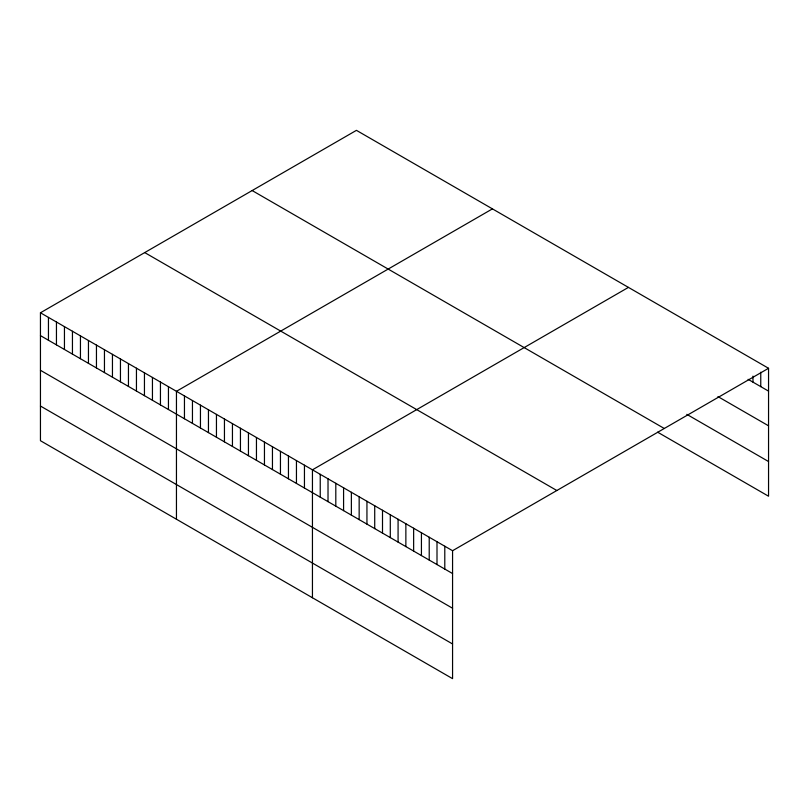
<?xml version="1.0" encoding="UTF-8"?>
<svg xmlns="http://www.w3.org/2000/svg" width="809" height="809" viewBox="0 0 809 809"><rect width="100%" height="100%" fill="white"/><g stroke="black" fill="none" stroke-linecap="round" stroke-linejoin="round"><path stroke-width="1.21" d="M40.45 312.78L452.565 550.717L452.565 678.65L40.45 440.713L40.45 312.78L356.435 130.35L768.55 368.287L768.55 496.22L657.626 432.178M492.428 208.874L176.453 391.303L176.453 519.236M628.431 287.387L312.446 469.817L312.446 597.75M452.565 550.717L768.55 368.287M748.113 379.33L768.55 391.121M717.947 396.592L768.55 425.807M686.811 414.35L768.55 461.534M252.155 190.55L664.28 428.487M144.72 252.58L556.845 490.517M40.45 335.624L452.565 573.551M40.45 370.3L452.565 608.237M40.45 406.037L452.565 643.964M760.763 372.201L760.763 386.631M752.977 376.124L752.977 382.131M444.788 546.227L444.788 569.061M437.002 541.727L437.002 564.571M429.215 537.237L429.215 560.071M421.428 532.737L421.428 555.581M413.642 528.247L413.642 551.081M405.865 523.747L405.865 546.591M398.079 519.257L398.079 542.091M390.292 514.757L390.292 537.601M382.505 510.267L382.505 533.111M374.719 505.777L374.719 528.611M366.942 501.277L366.942 524.121M359.156 496.787L359.156 519.621M351.369 492.287L351.369 515.131M343.582 487.797L343.582 510.631M335.806 483.297L335.806 506.141M328.019 478.807L328.019 501.651M320.233 474.317L320.233 497.151M304.447 465.195L304.447 488.039M296.448 460.584L296.448 483.418M288.449 455.963L288.449 478.797M280.45 451.341L280.45 474.185M272.451 446.73L272.451 469.564M264.452 442.108L264.452 464.942M256.453 437.487L256.453 460.331M248.444 432.866L248.444 455.71M240.445 428.254L240.445 451.088M232.446 423.633L232.446 446.467M224.447 419.011L224.447 441.856M216.448 414.39L216.448 437.234M208.449 409.779L208.449 432.613M200.45 405.157L200.45 427.991M192.451 400.536L192.451 423.38M184.452 395.914L184.452 418.759M168.444 386.682L168.444 409.516M160.445 382.06L160.445 404.904M152.446 377.449L152.446 400.283M144.447 372.828L144.447 395.662M136.448 368.206L136.448 391.05M128.449 363.585L128.449 386.429M120.45 358.974L120.45 381.808M112.451 354.352L112.451 377.186M104.452 349.731L104.452 372.575M96.453 345.109L96.453 367.953M88.454 340.498L88.454 363.332M80.445 335.877L80.445 358.711M72.446 331.255L72.446 354.099M64.447 326.634L64.447 349.478M56.448 322.022L56.448 344.856M48.449 317.401L48.449 340.235"/></g></svg>
